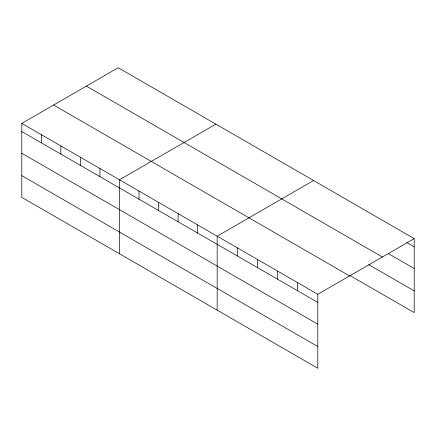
<?xml version="1.0" encoding="UTF-8"?>
<svg xmlns="http://www.w3.org/2000/svg" width="436" height="436" viewBox="0 0 436 436"><rect width="100%" height="100%" fill="white"/><g stroke="black" fill="none" stroke-linecap="round" stroke-linejoin="round"><path stroke-width="0.65" d="M317.8 324.155L317.8 294.289L21.8 123.393L21.8 197.366L317.8 368.262L317.8 324.155L21.8 153.265M349.792 275.421L414.2 312.607L414.2 238.634L118.2 67.738L21.8 123.393M215.88 124.135L119.48 179.79L119.48 253.763M313.56 180.526L217.161 236.187L217.161 310.16M317.8 294.289L414.2 238.634M406.723 242.46L414.2 246.776M388.323 253.556L414.2 268.5M86.388 86.105L382.388 257M368.769 264.652L414.2 290.883M53.612 105.027L349.612 275.923M21.8 131.541L317.8 302.431M21.8 175.643L317.8 346.538M297.674 282.67L297.674 290.812M277.541 271.045L277.541 279.193M257.414 259.425L257.414 267.568M237.288 247.806L237.288 255.948M197.622 224.905L197.622 233.047M178.09 213.629L178.09 221.771M158.551 202.348L158.551 210.49M139.013 191.066L139.013 199.214M99.942 168.509L99.942 176.656M80.409 157.233L80.409 165.375M60.871 145.951L60.871 154.099M41.338 134.675L41.338 142.817"/></g></svg>
